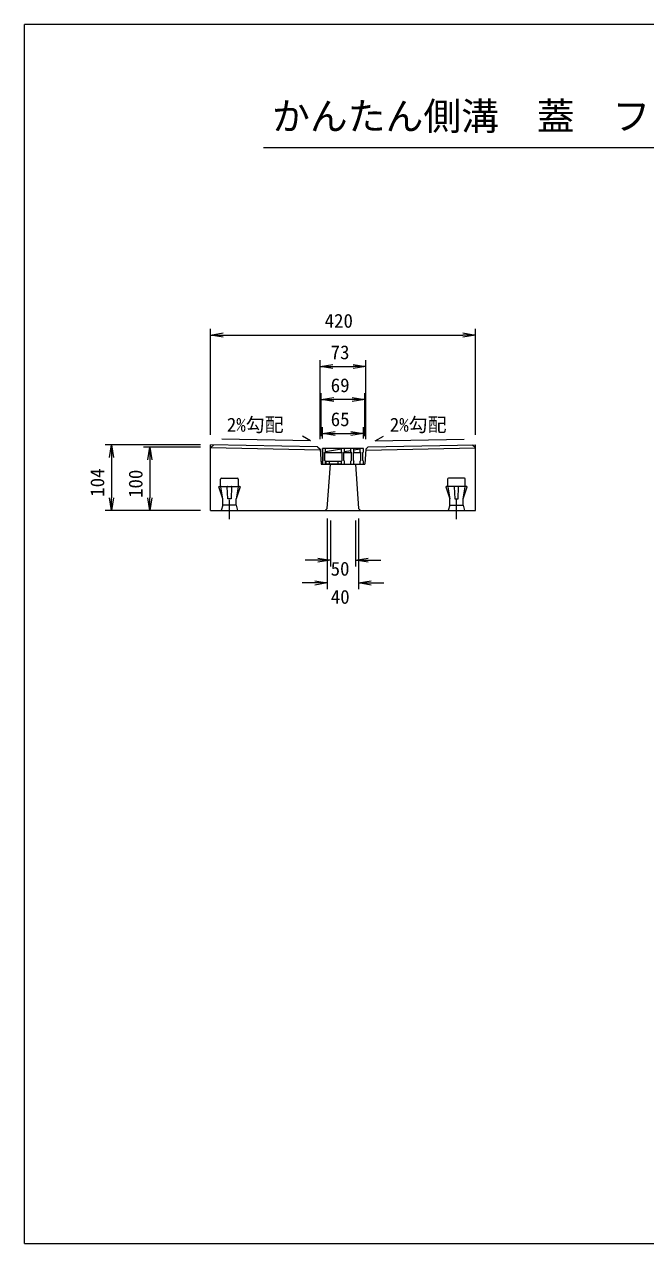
# Model space of a CAD drawing. Units: millimetres, scale not verified. Extents: x 1573 to 15247, y 1105 to 10775.
# Drawn here: x 1573 to 6499, y 1105 to 10775 of the extents above; entities that cross this region are included whole.
import ezdxf
from ezdxf.enums import TextEntityAlignment as Align

# ---------------------------------------------------------------- set-up
doc = ezdxf.new("R2010")
doc.units = ezdxf.units.MM
doc.header["$LTSCALE"] = 20
doc.linetypes.add('USER2', pattern=[4, 3, -1])
for name, color, linetype, lineweight in [('0_2', 7, 'Continuous', 18), ('D-STR-DIM（寸法）', 7, 'Continuous', 18), ('D-STR-HTXT（旗揚げ）', 7, 'Continuous', 18), ('D-STR-STR1（構造物）', 7, 'Continuous', 18), ('D-STR（構造物外形線）', 1, 'Continuous', 18), ('D-TTL(外枠）', 2, 'Continuous', 18), ('D-TTL-LINE（枠内）', 2, 'Continuous', 18)]:
    doc.layers.add(name, color=color, linetype=linetype, lineweight=lineweight)
doc.layers.add('D-STR-TXT（文字）', color=7, linetype='Continuous')
doc.layers.add('D-TTL-TXT（文字）', color=7, linetype='Continuous')
doc.styles.add('ＭＳ ゴシック', font='')
doc.styles.get('ＭＳ ゴシック').set_extended_font_data('MS Gothic')

msp = doc.modelspace()

# ---------------------------------------------------------------- linework, layer by layer
at = {"layer": '0_2'}
for p, q in [((3049.34, 8311), (3149.34, 8327.66)), ((5049.34, 8327.66), (5149.34, 8311)), ((3149.34, 8294.33), (3049.34, 8311)), ((3049.34, 8311), (3149.34, 8311)), ((5149.34, 8311), (5049.34, 8294.33)), ((5149.34, 8311), (5049.34, 8311)), ((3917.95, 8061.1), (4017.95, 8077.76)), ((4017.95, 8044.43), (3917.95, 8061.1)), ((3917.95, 8061.1), (4017.95, 8061.1)), ((4180.73, 8077.76), (4280.73, 8061.1)), ((4280.73, 8061.1), (4180.73, 8044.43)), ((4280.73, 8061.1), (4180.73, 8061.1)), ((3926.84, 7799.87), (4026.84, 7816.53)), ((4026.84, 7783.2), (3926.84, 7799.87)), ((3926.84, 7799.87), (4026.84, 7799.87)), ((4171.84, 7816.53), (4271.84, 7799.87)), ((4271.84, 7799.87), (4171.84, 7783.2)), ((4271.84, 7799.87), (4171.84, 7799.87)), ((3936.84, 7530.46), (4036.84, 7547.13)), ((4161.84, 7547.13), (4261.84, 7530.46)), ((4036.84, 7513.79), (3936.84, 7530.46)), ((3936.84, 7530.46), (4036.84, 7530.46)), ((4261.84, 7530.46), (4161.84, 7513.79)), ((4261.84, 7530.46), (4161.84, 7530.46)), ((2247.7, 7340.71), (2264.36, 7440.71)), ((2264.36, 7440.71), (2281.03, 7340.71)), ((2264.36, 7440.71), (2264.36, 7340.71)), ((2551.18, 7320.71), (2567.85, 7420.71)), ((2567.85, 7420.71), (2584.51, 7320.71)), ((2567.85, 7420.71), (2567.85, 7320.71)), ((2264.36, 6920.71), (2247.7, 7020.71)), ((2281.03, 7020.71), (2264.36, 6920.71)), ((2264.36, 6920.71), (2264.36, 7020.71)), ((2567.85, 6920.71), (2551.18, 7020.71)), ((2584.51, 7020.71), (2567.85, 6920.71)), ((2567.85, 6920.71), (2567.85, 7020.71)), ((3899.34, 6541.91), (3999.34, 6525.24)), ((3999.34, 6525.24), (3899.34, 6508.58)), ((3999.34, 6525.24), (3899.34, 6525.24)), ((4199.34, 6525.24), (4299.34, 6541.91)), ((4299.34, 6508.58), (4199.34, 6525.24)), ((4199.34, 6525.24), (4299.34, 6525.24)), ((3875.37, 6361.48), (3975.37, 6344.81)), ((3975.37, 6344.81), (3875.37, 6328.15)), ((3975.37, 6344.81), (3875.37, 6344.81)), ((4223.32, 6344.81), (4323.32, 6361.48)), ((4323.32, 6328.15), (4223.32, 6344.81)), ((4223.32, 6344.81), (4323.32, 6344.81))]:
    msp.add_line(p, q, dxfattribs=at)
at = {"layer": 'D-STR-DIM（寸法）'}
for p, q in [((3049.34, 7520.71), (3049.34, 8361)), ((5149.34, 7520.71), (5149.34, 8361)), ((3149.34, 8311), (5049.34, 8311)), ((3917.95, 7485.75), (3917.95, 8111.1)), ((4017.95, 8061.1), (4180.73, 8061.1)), ((4280.73, 7485.75), (4280.73, 8111.1)), ((3926.84, 7508.65), (3926.84, 7849.87)), ((4271.84, 7508.65), (4271.84, 7849.87)), ((4171.84, 7799.87), (4026.84, 7799.87)), ((3936.84, 7490.71), (3936.84, 7580.46)), ((4261.84, 7490.71), (4261.84, 7580.46)), ((4036.84, 7530.46), (4161.84, 7530.46)), ((2969.34, 7440.71), (2214.36, 7440.71)), ((2969.34, 7420.71), (2517.85, 7420.71)), ((2264.36, 7340.71), (2264.36, 7020.71)), ((2567.85, 7320.71), (2567.85, 7020.71)), ((2969.34, 6920.71), (2214.36, 6920.71)), ((2969.34, 6920.71), (2517.85, 6920.71)), ((3975.37, 6855.67), (3975.37, 6294.81)), ((3999.34, 6840.71), (3999.34, 6475.24)), ((4199.34, 6840.71), (4199.34, 6475.24)), ((4223.32, 6855.67), (4223.32, 6294.81)), ((3899.34, 6525.24), (3799.34, 6525.24)), ((4299.34, 6525.24), (4399.34, 6525.24)), ((3875.37, 6344.81), (3775.37, 6344.81)), ((4323.32, 6344.81), (4423.32, 6344.81))]:
    msp.add_line(p, q, dxfattribs=at)
at = {"layer": 'D-STR-HTXT（旗揚げ）'}
for p, q in [((3842.89, 7470.73), (3139.41, 7484.8)), ((3842.89, 7470.73), (3778.89, 7509.69)), ((4355.79, 7470.73), (4419.79, 7509.69)), ((4355.79, 7470.73), (5059.27, 7484.8))]:
    msp.add_line(p, q, dxfattribs=at)
at = {"layer": 'D-STR-STR1（構造物）', "color": 4}
for p, q in [((4261.84, 7410.71), (3936.84, 7410.71)), ((3936.84, 7410.71), (3936.84, 7285.71)), ((3936.84, 7385.71), (3936.84, 7410.71)), ((3936.84, 7385.71), (3941.84, 7380.71)), ((3941.84, 7315.71), (3941.84, 7380.71)), ((3961.84, 7385.71), (3956.84, 7380.71)), ((3956.84, 7380.71), (4091.84, 7380.71)), ((3956.84, 7315.71), (3956.84, 7380.71)), ((3961.84, 7385.71), (3961.84, 7410.71)), ((4086.84, 7406.42), (3961.84, 7384.99)), ((4086.84, 7385.71), (4086.84, 7410.71)), ((4086.84, 7385.71), (4091.84, 7380.71)), ((4091.84, 7315.71), (4091.84, 7380.71)), ((4111.84, 7385.71), (4106.84, 7380.71)), ((4106.84, 7380.71), (4166.84, 7380.71)), ((4106.84, 7315.71), (4106.84, 7380.71)), ((4111.84, 7385.71), (4111.84, 7410.71)), ((4161.84, 7393.56), (4111.84, 7384.99)), ((4161.84, 7385.71), (4161.84, 7410.71)), ((4161.84, 7385.71), (4166.84, 7380.71)), ((4166.84, 7315.71), (4166.84, 7380.71)), ((4186.84, 7385.71), (4181.84, 7380.71)), ((4181.84, 7315.71), (4181.84, 7380.71)), ((4181.84, 7380.71), (4241.84, 7380.71)), ((4186.84, 7385.71), (4186.84, 7410.71)), ((4236.84, 7406.42), (4186.84, 7397.85)), ((4236.84, 7385.71), (4236.84, 7410.71)), ((4236.84, 7385.71), (4241.84, 7380.71)), ((4241.84, 7315.71), (4241.84, 7380.71)), ((4261.84, 7385.71), (4256.84, 7380.71)), ((4256.84, 7315.71), (4256.84, 7380.71)), ((4261.84, 7385.71), (4261.84, 7410.71)), ((3941.84, 7315.71), (3936.84, 7310.71)), ((3936.84, 7285.71), (3936.84, 7310.71)), ((3936.84, 7285.71), (3961.84, 7285.71)), ((3956.84, 7315.71), (3961.84, 7310.71)), ((3961.84, 7285.71), (3961.84, 7310.71)), ((4084.34, 7308.21), (3964.34, 7308.21)), ((3964.34, 7308.21), (3964.34, 7285.71)), ((4084.34, 7285.71), (3964.34, 7285.71)), ((4084.34, 7308.21), (4084.34, 7285.71)), ((4091.84, 7315.71), (4086.84, 7310.71)), ((4086.84, 7285.71), (4086.84, 7310.71)), ((4086.84, 7285.71), (4111.84, 7285.71)), ((4106.84, 7315.71), (4111.84, 7310.71)), ((4111.84, 7285.71), (4111.84, 7310.71)), ((4166.84, 7315.71), (4161.84, 7310.71)), ((4161.84, 7285.71), (4161.84, 7310.71)), ((4161.84, 7285.71), (4186.84, 7285.71)), ((4181.84, 7315.71), (4186.84, 7310.71)), ((4186.84, 7285.71), (4186.84, 7310.71)), ((4241.84, 7315.71), (4236.84, 7310.71)), ((4236.84, 7285.71), (4236.84, 7310.71)), ((4236.84, 7285.71), (4261.84, 7285.71)), ((4256.84, 7315.71), (4261.84, 7310.71)), ((4261.84, 7285.71), (4261.84, 7310.71))]:
    msp.add_line(p, q, dxfattribs=at)
at = {"layer": 'D-STR-STR1（構造物）', "color": 4, "linetype": 'USER2'}
for p, q in [((3989.34, 7308.21), (3989.34, 7285.71)), ((4059.34, 7308.21), (4059.34, 7285.71))]:
    msp.add_line(p, q, dxfattribs=at)
at = {"layer": 'D-STR-STR1（構造物）'}
for p, q in [((3129.34, 7110.71), (3129.34, 7168.21)), ((3136.84, 7175.71), (3261.84, 7175.71)), ((3269.34, 7168.21), (3269.34, 7110.71)), ((4929.34, 7168.21), (4929.34, 7110.71)), ((5061.84, 7175.71), (4936.84, 7175.71)), ((5069.34, 7110.71), (5069.34, 7168.21)), ((3146.84, 7010.71), (3115.73, 7106.43)), ((3118.84, 7110.71), (3279.84, 7110.71)), ((3146.84, 7010.71), (3130.12, 7106.27)), ((3186.84, 7010.71), (3182.06, 7106.21)), ((3186.34, 7110.71), (3264.84, 7110.71)), ((3189.84, 7110.71), (3212.34, 7110.71)), ((3216.62, 7106.21), (3211.84, 7010.71)), ((3282.95, 7106.43), (3251.84, 7010.71)), ((3268.56, 7106.27), (3251.84, 7010.71)), ((4915.73, 7106.43), (4946.84, 7010.71)), ((5079.84, 7110.71), (4918.84, 7110.71)), ((4930.12, 7106.27), (4946.84, 7010.71)), ((5012.34, 7110.71), (4933.84, 7110.71)), ((4982.06, 7106.21), (4986.84, 7010.71)), ((5008.84, 7110.71), (4986.34, 7110.71)), ((5011.84, 7010.71), (5016.62, 7106.21)), ((5051.84, 7010.71), (5082.95, 7106.43)), ((5051.84, 7010.71), (5068.56, 7106.27)), ((3146.84, 6960.71), (3146.84, 7010.71)), ((3211.84, 7010.71), (3186.84, 7010.71)), ((3199.34, 6864.32), (3199.34, 7003.9)), ((3199.34, 6864.32), (3199.34, 7003.9)), ((3199.34, 6850.92), (3199.34, 6990.5)), ((3199.34, 6850.92), (3199.34, 6990.5)), ((3251.84, 6960.71), (3251.84, 7010.71)), ((4946.84, 6960.71), (4946.84, 7010.71)), ((4986.84, 7010.71), (5011.84, 7010.71)), ((4999.34, 6864.32), (4999.34, 7003.9)), ((4999.34, 6864.32), (4999.34, 7003.9)), ((4999.34, 6850.92), (4999.34, 6990.5)), ((5051.84, 6960.71), (5051.84, 7010.71)), ((3146.84, 6960.71), (3134.34, 6920.71)), ((3251.84, 6960.71), (3146.84, 6960.71)), ((3251.84, 6960.71), (3264.34, 6920.71)), ((4946.84, 6960.71), (4934.34, 6920.71)), ((4946.84, 6960.71), (5051.84, 6960.71)), ((5051.84, 6960.71), (5064.34, 6920.71))]:
    msp.add_line(p, q, dxfattribs=at)
for centre, radius, start, end in [((3136.84, 7168.21), 7.5, 90, 180), ((3261.84, 7168.21), 7.5, 0, 90), ((4936.84, 7168.21), 7.5, 90, 180), ((5061.84, 7168.21), 7.5, 0, 90), ((3120.23, 7106.43), 4.5, 108.00415, 180), ((3134.62, 7106.27), 4.5, 99.92624, 180), ((3186.56, 7106.21), 4.5, 92.8624, 180), ((3212.12, 7106.21), 4.5, 0, 87.1376), ((3264.06, 7106.27), 4.5, 0, 80.07376), ((3278.45, 7106.43), 4.5, 0, 71.99585), ((4920.23, 7106.43), 4.5, 108.00415, 180), ((4934.62, 7106.27), 4.5, 99.92624, 180), ((4986.56, 7106.21), 4.5, 92.8624, 180), ((5012.12, 7106.21), 4.5, 0, 87.1376), ((5064.06, 7106.27), 4.5, 0, 80.07376), ((5078.45, 7106.43), 4.5, 0, 71.99585)]:
    msp.add_arc(centre, radius, start, end, dxfattribs=at)
at = {"layer": 'D-STR（構造物外形線）'}
for p, q in [((3918.5, 7398.32), (3048.84, 7415.71)), ((3049.34, 6920.71), (3049.34, 7440.71)), ((3898.59, 7423.72), (3049.34, 7440.71)), ((3049.34, 7415.21), (3074.34, 7440.21)), ((3898.59, 7423.72), (3917.95, 7405.75)), ((3917.95, 7405.75), (3926.84, 7285.71)), ((4280.73, 7405.75), (4271.84, 7285.71)), ((4280.18, 7398.32), (5148.85, 7415.69)), ((4280.73, 7405.75), (4300.09, 7423.72)), ((4300.09, 7423.72), (5149.34, 7440.71)), ((5149.34, 7415.21), (5124.34, 7440.21)), ((5149.34, 6920.71), (5149.34, 7440.71)), ((3926.84, 7285.71), (4271.84, 7285.71)), ((3975.37, 6935.67), (3999.34, 7285.71)), ((4199.34, 7285.71), (4223.32, 6935.67)), ((3049.34, 6920.71), (5149.34, 6920.71)), ((3975.37, 6935.67), (3959.34, 6920.71)), ((4223.32, 6935.67), (4239.34, 6920.71))]:
    msp.add_line(p, q, dxfattribs=at)
at = {"layer": 'D-TTL(外枠）'}
for p, q in [((15246.76, 10774.88), (1573.24, 10774.88)), ((1573.24, 1105.12), (1573.24, 10774.88)), ((1573.24, 1105.12), (15246.76, 1105.12))]:
    msp.add_line(p, q, dxfattribs=at)
at = {"layer": 'D-TTL-LINE（枠内）'}
msp.add_line((3468.74, 9798.49), (13361.89, 9798.49), dxfattribs=at)

# ---------------------------------------------------------------- texts
at = {"layer": 'D-STR-DIM（寸法）', "style": 'ＭＳ ゴシック'}
for s, p in [('420', (3953.91, 8336)), ('73', (4001.5, 8086.1)), ('69', (4002.26, 7824.87)), ('65', (4002.26, 7555.46)), ('50', (4001.5, 6369.81)), ('40', (4002.64, 6146.67))]:
    msp.add_text(s, height=110, dxfattribs=at).set_placement(p, align=Align.BOTTOM_LEFT)
for s, p in [('104', (2239.36, 7028.42)), ('100', (2542.85, 7018.8))]:
    msp.add_text(s, height=110, rotation=90, dxfattribs=at).set_placement(p, align=Align.BOTTOM_LEFT)
at = {"layer": 'D-STR-TXT（文字）', "style": 'ＭＳ ゴシック'}
for p in [(3178.76, 7511.96), (4470.92, 7511.96)]:
    msp.add_text('2%勾配', height=110, dxfattribs=at).set_placement(p, align=Align.BOTTOM_LEFT)
at = {"layer": 'D-TTL-TXT（文字）', "style": 'ＭＳ ゴシック'}
msp.add_text('かんたん側溝\u3000蓋\u3000フラットタイプFG型（2%勾配） 300', height=219.9, dxfattribs=at).set_placement((3536.9, 9871.06), align=Align.BOTTOM_LEFT)

doc.saveas('drawing.dxf')
